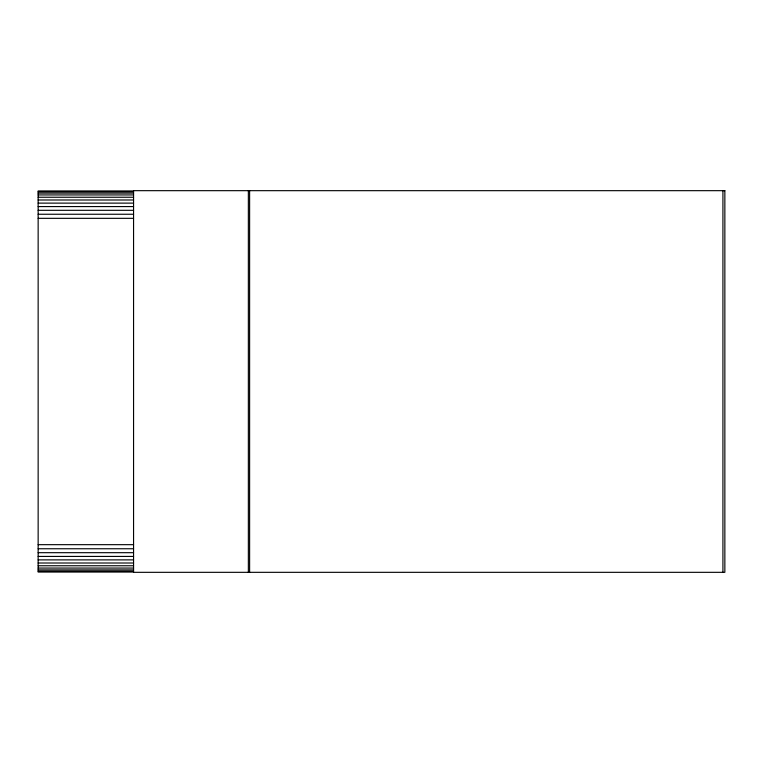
<?xml version="1.0" encoding="UTF-8"?>
<svg xmlns="http://www.w3.org/2000/svg" width="763" height="763" viewBox="0 0 763 763"><rect width="100%" height="100%" fill="white"/><g stroke="black" fill="none" stroke-linecap="round" stroke-linejoin="round"><path stroke-width="1.14" d="M133.563 190.95L38.15 190.95L38.15 572.05L133.563 572.05M38.15 191.761L133.563 191.761M38.15 193.096L133.563 193.096M38.15 194.937L133.563 194.937M38.15 197.245L133.563 197.245M38.15 199.992L133.563 199.992M38.15 203.12L133.563 203.12M38.15 206.573L133.563 206.573M38.15 210.311L133.563 210.311M38.15 214.25L133.563 214.25M38.15 218.332L133.563 218.332M38.15 544.668L133.563 544.668M38.15 548.75L133.563 548.75M38.15 552.689L133.563 552.689M38.15 556.427L133.563 556.427M38.15 559.88L133.563 559.88M38.15 563.008L133.563 563.008M38.15 565.755L133.563 565.755M38.15 568.063L133.563 568.063M38.15 569.904L133.563 569.904M38.15 571.239L133.563 571.239M722.923 190.674L722.923 572.326M249.615 190.674L249.615 572.326M248.356 190.674L248.356 572.326M724.85 190.674L133.563 190.674L133.563 572.326L724.85 572.326L724.85 190.674"/></g></svg>
